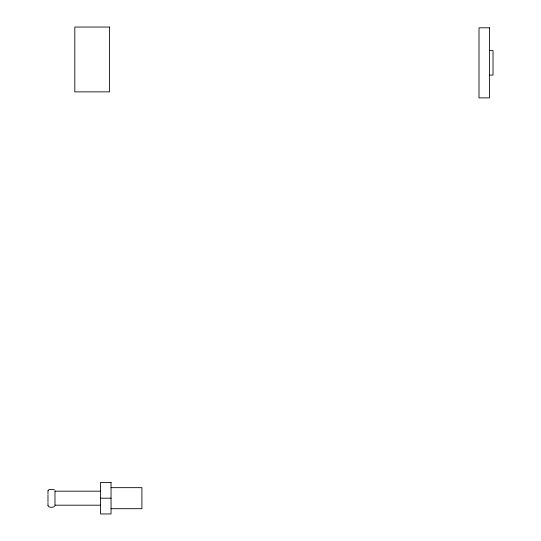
<?xml version="1.0" encoding="UTF-8"?>
<svg xmlns="http://www.w3.org/2000/svg" width="541" height="541" viewBox="0 0 541 541"><rect width="100%" height="100%" fill="white"/><g stroke="black" fill="none" stroke-linecap="round" stroke-linejoin="round"><path stroke-width="0.81" d="M47.98 490.829L49.123 489.449L54.35 489.652M54.573 506.532C52.748 507.39 48.589 508.1 47.98 505.544M489.517 50.577L493.02 50.577L493.02 75.104L489.517 75.104M111.04 487.671L141.911 487.671L141.911 508.696L111.04 508.696M54.986 491.174L100.531 491.174M100.531 498.187L111.04 498.187M54.986 505.193L100.531 505.193M54.986 490.829L54.986 505.544M47.98 490.836L47.98 493.798M47.98 494.69L47.98 501.676M47.98 502.569L47.98 505.531M109.498 27.05L74.814 27.05L74.814 91.869L109.498 91.869L109.498 27.05M489.517 27.807L479.008 27.807L479.008 97.874L489.517 97.874L489.517 27.807M111.04 482.416L100.531 482.416L100.531 513.95L111.04 513.95L111.04 482.416"/></g></svg>
